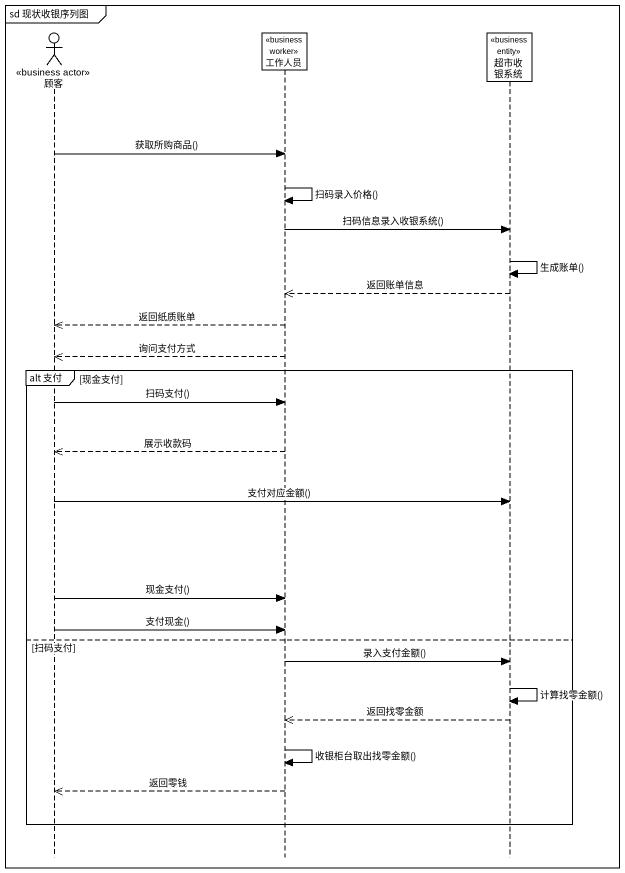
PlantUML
@startuml
mainframe sd 现状收银序列图
hide footbox
actor 顾客 <<business actor>>
participant 工作人员 <<business worker>>
participant 超市收银系统 <<business entity>>

顾客 -> 工作人员 : 获取所购商品()
工作人员 -> 工作人员 : 扫码录入价格()
工作人员 -> 超市收银系统 : 扫码信息录入收银系统()
超市收银系统 -> 超市收银系统 : 生成账单()
超市收银系统 -->> 工作人员 : 返回账单信息
工作人员 -->> 顾客 : 返回纸质账单
工作人员 -->> 顾客 : 询问支付方式
group alt 支付 [现金支付]
  顾客 -> 工作人员 : 扫码支付()
  工作人员 -->> 顾客 : 展示收款码
  顾客 -> 超市收银系统 : 支付对应金额()
  顾客 -> 工作人员 : 现金支付()
  顾客 -> 工作人员 : 支付现金()
else 扫码支付
  工作人员 -> 超市收银系统 : 录入支付金额()
  超市收银系统 -> 超市收银系统 : 计算找零金额()
  超市收银系统 -->> 工作人员 : 返回找零金额
  工作人员 -> 工作人员 : 收银柜台取出找零金额()
  工作人员 -->> 顾客 : 返回零钱
end
@enduml
